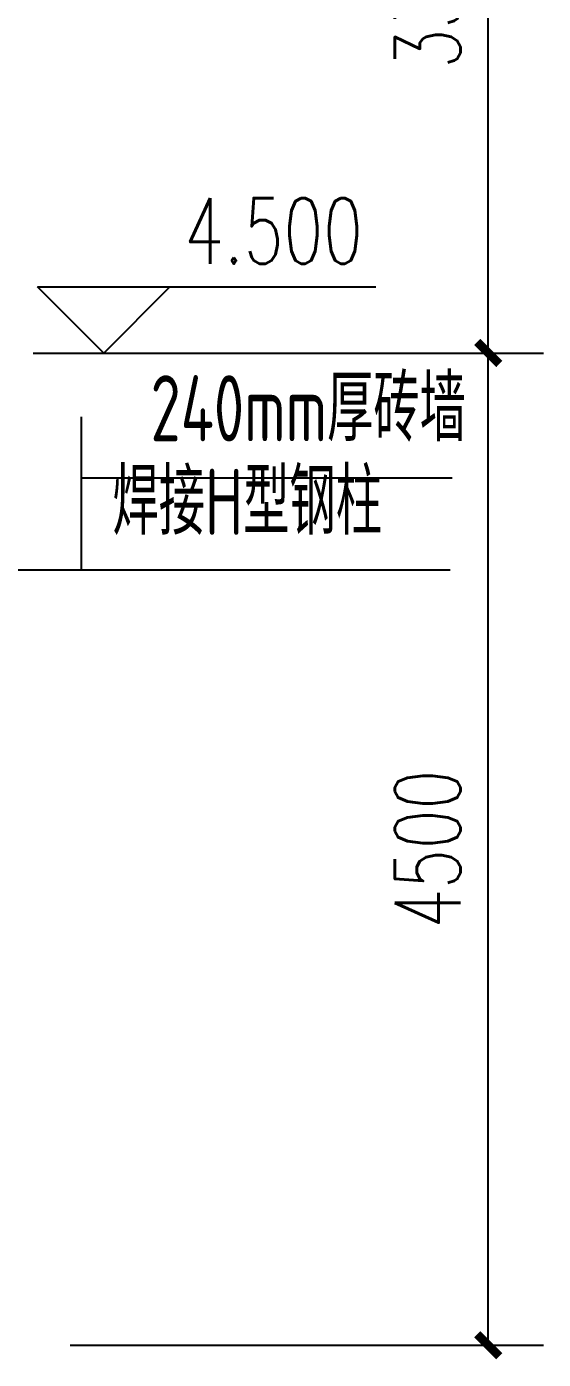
# Model space of a CAD drawing. Extents: x -89996 to 1006241, y -2176 to 440573.
# Drawn here: x 724792 to 727137, y 241426 to 247470 of the extents above; entities that cross this region are included whole.
import ezdxf
from ezdxf.enums import TextEntityAlignment as Align

# ---------------------------------------------------------------- set-up
doc = ezdxf.new("R2010")
doc.units = 0
doc.header["$LTSCALE"] = 1000
doc.header["$MEASUREMENT"] = 0
for name, color, linetype in [('AXIS', 3, 'Continuous'), ('AXIS_DIM', 3, 'Continuous'), ('PUB_TEXT', 7, 'Continuous'), ('THIN', 7, 'Continuous')]:
    doc.layers.add(name, color=color, linetype=linetype)
doc.styles.add('_TCH_DIM', font='SIMPLEX', dxfattribs={"bigfont": 'GBCBIG'})
doc.styles.add('_TCH_DIM_T3', font='SIMPLEX', dxfattribs={"width": 0.705882, "bigfont": 'GBCBIG'})
doc.styles.add('TSSD_Label', font='tssdeng.shx', dxfattribs={"width": 0.7, "bigfont": 'hztxt.shx'})
doc.dimstyles.new('_TCH_ARCH&&100', dxfattribs={"dimtxt": 297.5, "dimasz": 100, "dimexe": 250, "dimexo": 300, "dimgap": 126.25, "dimtad": 1, "dimdec": 0, "dimzin": 0, "dimdsep": 46, "dimtxsty": '_TCH_DIM_T3', "dimblk": 'ARCHTICK', "dimcen": 0.09, "dimclrt": 7, "dimazin": 2, "dimtfac": 1, "dimtdec": 0, "dimtix": 1, "dimtmove": 2, "dimatfit": 3, "dimfxl": 0, "dimtolj": 1, "dimtzin": 0, "dimarcsym": 0})

# ---------------------------------------------------------------- blocks, each defined once
blk = doc.blocks.new('_ArchTick')
at = {"color": 0, "linetype": 'ByBlock', "const_width": 0.4}
blk.add_lwpolyline([(-0.5, -0.5), (0.5, 0.5)], dxfattribs=at)
blk = doc.blocks.new('*D2438')
at = {"layer": 'AXIS', "color": 0, "linetype": 'ByBlock', "lineweight": -2, "transparency": 16777216}
for p, q in [((724988.7, 245989.8), (727136.6, 245989.8)), ((726886.6, 241489.8), (726886.6, 245989.8)), ((724988.7, 241489.8), (727136.6, 241489.8))]:
    blk.add_line(p, q, dxfattribs=at)
at = {"layer": 'Defpoints', "color": 0, "linetype": 'ByBlock', "transparency": 16777216}
for p in [(724688.7, 245989.8, -6.4), (726886.6, 245989.8), (724688.7, 241489.8, -4)]:
    blk.add_point(p, dxfattribs=at)
at = {"layer": 'AXIS', "color": 0, "linetype": 'ByBlock', "lineweight": -2, "transparency": 16777216, "xscale": 100, "yscale": 100, "zscale": 100}
for p, rotation in [((726886.6, 245989.8), 90), ((726886.6, 241489.8), 270)]:
    blk.add_blockref('_ArchTick', p, dxfattribs=dict(at, rotation=rotation))
at = {"layer": 'AXIS', "color": 7, "linetype": 'ByBlock', "transparency": 16777216, "insert": (726611.6, 243739.8), "char_height": 297.5, "attachment_point": 5, "rotation": 90, "style": '_TCH_DIM_T3'}
blk.add_mtext('\\A1;4500', dxfattribs=at)
blk = doc.blocks.new('*D2439')
at = {"layer": 'AXIS', "color": 0, "linetype": 'ByBlock', "lineweight": -2, "transparency": 16777216}
for p, q in [((724799.9, 249289.8), (727136.6, 249289.8)), ((726886.6, 245989.8), (726886.6, 249289.8)), ((724988.7, 245989.8), (727136.6, 245989.8))]:
    blk.add_line(p, q, dxfattribs=at)
at = {"layer": 'Defpoints', "color": 0, "linetype": 'ByBlock', "transparency": 16777216}
for p in [(724499.9, 249289.8, -4), (726886.6, 249289.8), (724688.7, 245989.8, -6.4)]:
    blk.add_point(p, dxfattribs=at)
at = {"layer": 'AXIS', "color": 0, "linetype": 'ByBlock', "lineweight": -2, "transparency": 16777216, "xscale": 100, "yscale": 100, "zscale": 100}
for p, rotation in [((726886.6, 249289.8), 90), ((726886.6, 245989.8), 270)]:
    blk.add_blockref('_ArchTick', p, dxfattribs=dict(at, rotation=rotation))
at = {"layer": 'AXIS', "color": 7, "linetype": 'ByBlock', "transparency": 16777216, "insert": (726611.6, 247639.8), "char_height": 297.5, "attachment_point": 5, "rotation": 90, "style": '_TCH_DIM_T3'}
blk.add_mtext('\\A1;3300', dxfattribs=at)

msp = doc.modelspace()

# ---------------------------------------------------------------- linework, layer by layer
at = {"layer": 'AXIS'}
for p, q in [((725141.27, 245989.77), (724841.27, 246289.77)), ((724841.27, 246289.77), (726377.09, 246289.77)), ((725141.27, 245989.77), (725441.27, 246289.77)), ((724821.27, 245989.77), (725441.27, 245989.77))]:
    msp.add_line(p, q, dxfattribs=at)
at = {"layer": 'AXIS_DIM'}
for p, q in [((725038.44, 245700.03, -3.98), (725038.44, 245006.01, -3.98)), ((725038.44, 245423.8, -3.98), (726723.46, 245423.8, -3.98)), ((724096.32, 245006.01, -3.98), (725038.44, 245006.01, -3.98)), ((725038.44, 245006.01, -3.98), (726714.17, 245006.01, -3.98))]:
    msp.add_line(p, q, dxfattribs=at)

# ---------------------------------------------------------------- texts
at = {"layer": 'PUB_TEXT', "style": '_TCH_DIM', "width": 0.705882}
msp.add_text('4.500', height=297.5, dxfattribs=at).set_placement((725507.09, 246394.77))
at = {"layer": 'THIN', "style": 'TSSD_Label', "width": 0.7}
for s, p in [('240mm厚砖墙', (726785.33, 245498.86, -3.98)), ('焊接H型钢柱', (726404.38, 245075.4, -3.98))]:
    msp.add_text(s, height=300, dxfattribs=at).set_placement(p, align=Align.BOTTOM_RIGHT)

# ---------------------------------------------------------------- dimensions: what is measured, and where the dimension line sits
at = {"layer": 'AXIS', "linetype": 'ByBlock'}
for base, p1, p2, picture, middle in [((726886.64, 249289.77), (724688.74, 245989.77, -6.42), (724499.94, 249289.77, -3.98), '*D2439', (726611.64, 247639.77)), ((726886.64, 245989.77), (724688.74, 241489.77, -3.98), (724688.74, 245989.77, -6.42), '*D2438', (726611.64, 243739.77))]:
    dim = msp.add_linear_dim(base=base, p1=p1, p2=p2, angle=90, dimstyle='_TCH_ARCH&&100', dxfattribs=at)
    dim.commit()
    dim.dimension.update_dxf_attribs({"geometry": picture, "text_midpoint": middle})

doc.saveas('drawing.dxf')
